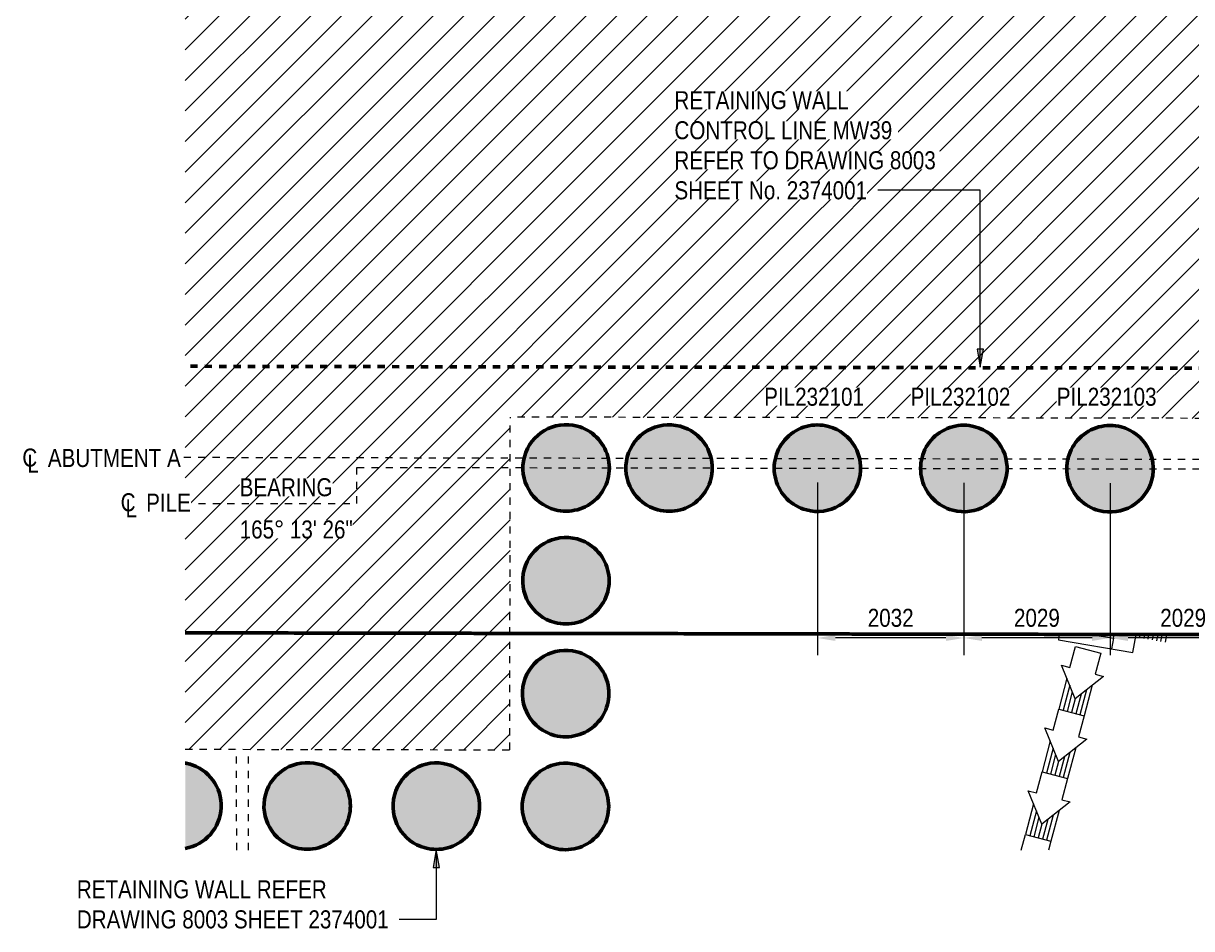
# Model space of a CAD drawing. Header units: metres. Extents: x -1160 to -1077, y 3 to 562.
# Drawn here: x -1152.04 to -1135.83, y 502.15 to 514.71 of the extents above; entities that cross this region are included whole.
import ezdxf

# ---------------------------------------------------------------- set-up
doc = ezdxf.new("R2010")
doc.units = ezdxf.units.M
for name, pattern in [('ControlLine', [0.02, 0.0125, -0.0025, 0.0025, -0.0025]), ('Dashed', [0.0075, 0.005, -0.0025]), ('JacobsCenter', [0.015, 0.009, -0.0015, 0.003, -0.0015]), ('JacobsDash', [0.0045, 0.003, -0.0015]), ('JacobsGridLine', [0.0145, 0.01, -0.001, 0.0025, -0.001])]:
    doc.linetypes.add(name, pattern=pattern)
doc.layers.get('Defpoints').update_dxf_attribs({"color": 41})
for name, color, linetype, lineweight in [('A-ANNO-DIMS', 7, 'Continuous', 9), ('A-ANNO-NOTE', 7, 'Continuous', 9), ('A-DETL', 7, 'Continuous', 13), ('A-DETL-GENF', 7, 'Continuous', 9), ('A-GENM', 7, 'Continuous', 35), ('G-ANNO-TEXT', 7, 'Continuous', 9), ('S-FNDN', 7, 'Continuous', 50), ('S-FNDN-IDEN', 7, 'Continuous', 18), ('S-GRID', 7, 'Continuous', 9)]:
    doc.layers.add(name, color=color, linetype=linetype, lineweight=lineweight)
doc.styles.add('Arial Narrow_1', font='ARIALN.TTF', dxfattribs={"height": 0.25})
doc.styles.add('Arial Narrow_2', font='ARIALN.TTF', dxfattribs={"height": 0.0025})
doc.dimstyles.new('Dimension_Standard_O__mm_', dxfattribs={"dimscale": 0.3048, "dimtxt": 0.255858, "dimasz": 0.82021, "dimexe": 0.787402, "dimexo": 0.492126, "dimgap": 0.492126, "dimtad": 1, "dimdec": 0, "dimlfac": 1000, "dimzin": 0, "dimdsep": 46, "dimtxsty": 'Arial Narrow_1', "dimsah": 1, "dimcen": 0.09, "dimaunit": 1, "dimadec": 4, "dimazin": 0, "dimtfac": 1, "dimtdec": 4, "dimtix": 1, "dimtmove": 0, "dimatfit": 3, "dimfxl": 1, "dimtvp": 1, "dimtfill": 1, "dimtolj": 1, "dimtzin": 0, "dimlwd": 18, "dimlwe": 18, "dimarcsym": 2})

# ---------------------------------------------------------------- blocks, each defined once
blk = doc.blocks.new('T2DPAA-T2D-C3S-SD-M2D-100010_250_dwg-40816791-DRG-2873041 - PILE LAYOUT')
at = {"lineweight": 18}
for p, q in [((32.163, -605.103), (31.72, -605.103)), ((32.079, -605.166), (31.72, -605.166)), ((33.063, -605.103), (32.62, -605.103)), ((32.979, -605.166), (32.62, -605.166)), ((33.963, -605.103), (33.52, -605.103)), ((33.879, -605.166), (33.52, -605.166)), ((32.001, -605.223), (31.72, -605.223)), ((32.901, -605.223), (32.62, -605.223)), ((33.801, -605.222), (33.52, -605.222)), ((32.001, -605.349), (31.72, -605.349)), ((32.079, -605.405), (31.72, -605.405)), ((32.163, -605.469), (31.72, -605.469)), ((32.901, -605.349), (32.62, -605.349)), ((32.979, -605.405), (32.62, -605.405)), ((33.063, -605.469), (32.62, -605.469)), ((33.801, -605.349), (33.52, -605.349)), ((33.879, -605.405), (33.52, -605.405)), ((33.963, -605.468), (33.52, -605.469)), ((34.665, -605.585), (34.719, -605.58)), ((34.542, -605.897), (34.797, -605.874)), ((34.81, -605.924), (34.765, -605.928)), ((34.826, -605.986), (34.771, -605.991)), ((34.841, -606.041), (34.775, -606.047)), ((34.857, -606.104), (34.781, -606.11)), ((34.874, -606.166), (34.786, -606.173)), ((34.888, -606.221), (34.791, -606.229)), ((34.905, -606.283), (34.796, -606.292))]:
    blk.add_line(p, q, dxfattribs=at)
at = {"lineweight": 18, "flags": 128}
for points in [[(34.525, -604.844), (34.45, -604.851), (34.542, -605.897)], [(31.917, -605.286), (32.318, -604.984), (32.318, -605.103), (32.62, -605.103), (32.62, -605.469), (32.318, -605.469), (32.318, -605.588), (31.917, -605.286), (31.72, -605.286)], [(32.817, -605.286), (33.218, -604.983), (33.218, -605.103), (33.52, -605.103), (33.52, -605.469), (33.218, -605.469), (33.218, -605.588), (32.817, -605.286), (32.62, -605.286)], [(33.717, -605.286), (34.118, -604.983), (34.118, -605.103), (34.42, -605.103), (34.42, -605.468), (34.118, -605.468), (34.118, -605.588), (33.717, -605.286), (33.52, -605.286)], [(31.497, -605.103), (31.72, -605.103), (31.72, -605.469), (31.594, -605.469)], [(34.638, -605.271), (34.665, -605.585), (34.516, -605.598)]]:
    blk.add_lwpolyline(points, dxfattribs=at)
blk = doc.blocks.new('T2DPAA-T2D-PWC-SD-M2D-100001_ProposedDrainage_rvt-1-DRG-2873041 - PILE LAYOUT')
at = {"lineweight": 18, "rotation": 75.11694444444437}
blk.add_blockref('T2DPAA-T2D-C3S-SD-M2D-100010_250_dwg-40816791-DRG-2873041 - PILE LAYOUT', (-1731.083, 628.219), dxfattribs=at)
blk = doc.blocks.new('T2DPAA-T2D-C3S-TT-XRF-100101_dwg-40805445-DRG-2873041 - PILE LAYOUT')
at = {"color": 191, "linetype": 'Dashed', "lineweight": 18, "true_color": 0xbf7fff, "flags": 128}
for points in [[(-259.796, -586.87), (-258.446, -586.508), (-258.446, -586.508)], [(-259.754, -587.03), (-258.403, -586.667), (-258.403, -586.667)]]:
    blk.add_lwpolyline(points, dxfattribs=at)
blk = doc.blocks.new('T2DPAA-T2D-PWC-TT-M2D-100010_ProposedITS_rvt-1-DRG-2873041 - PILE LAYOUT')
at = {"color": 191, "linetype": 'Dashed', "lineweight": 18, "true_color": 0xbf7fff, "rotation": 75.11694444444437}
blk.add_blockref('T2DPAA-T2D-C3S-TT-XRF-100101_dwg-40805445-DRG-2873041 - PILE LAYOUT', (-1649.534, 905.057), dxfattribs=at)
blk = doc.blocks.new('Foundations-Piles - Px-1200-66435320-DRG-2873041 - PILE LAYOUT')
at = {"layer": 'A-GENM', "lineweight": 50, "true_color": 0xd1d1d1}
blk.add_hatch(color=254, dxfattribs=at).paths.add_polyline_path([(-0.576, -0.169), (-0.546, -0.249), (-0.505, -0.324), (-0.453, -0.393), (-0.393, -0.453), (-0.324, -0.505), (-0.249, -0.546), (-0.169, -0.576), (-0.085, -0.594), (0, -0.6), (0.085, -0.594), (0.169, -0.576), (0.249, -0.546), (0.324, -0.505), (0.393, -0.453), (0.453, -0.393), (0.505, -0.324), (0.546, -0.249), (0.576, -0.169), (0.594, -0.085), (0.6, 0), (0.594, 0.085), (0.576, 0.169), (0.546, 0.249), (0.505, 0.324), (0.453, 0.393), (0.393, 0.453), (0.324, 0.505), (0.249, 0.546), (0.169, 0.576), (0.085, 0.594), (0, 0.6), (-0.085, 0.594), (-0.169, 0.576), (-0.249, 0.546), (-0.324, 0.505), (-0.393, 0.453), (-0.453, 0.393), (-0.505, 0.324), (-0.546, 0.249), (-0.576, 0.169), (-0.594, 0.085), (-0.6, 0), (-0.594, -0.085)])
at = {"layer": 'A-GENM', "color": 252, "lineweight": 50, "true_color": 0x888888}
for start, end in [(0, 180), (180, 0)]:
    blk.add_arc((0, 0), 0.6, start, end, dxfattribs=at)
blk = doc.blocks.new('Foundations-Piles - Px-1200-66435321-DRG-2873041 - PILE LAYOUT')
at = {"layer": 'A-GENM', "lineweight": 50, "true_color": 0xd1d1d1}
blk.add_hatch(color=254, dxfattribs=at).paths.add_polyline_path([(-0.576, -0.169), (-0.546, -0.249), (-0.505, -0.324), (-0.453, -0.393), (-0.393, -0.453), (-0.324, -0.505), (-0.249, -0.546), (-0.169, -0.576), (-0.085, -0.594), (0, -0.6), (0.085, -0.594), (0.169, -0.576), (0.249, -0.546), (0.324, -0.505), (0.393, -0.453), (0.453, -0.393), (0.505, -0.324), (0.546, -0.249), (0.576, -0.169), (0.594, -0.085), (0.6, 0), (0.594, 0.085), (0.576, 0.169), (0.546, 0.249), (0.505, 0.324), (0.453, 0.393), (0.393, 0.453), (0.324, 0.505), (0.249, 0.546), (0.169, 0.576), (0.085, 0.594), (0, 0.6), (-0.085, 0.594), (-0.169, 0.576), (-0.249, 0.546), (-0.324, 0.505), (-0.393, 0.453), (-0.453, 0.393), (-0.505, 0.324), (-0.546, 0.249), (-0.576, 0.169), (-0.594, 0.085), (-0.6, 0), (-0.594, -0.085)])
at = {"layer": 'A-GENM', "color": 252, "lineweight": 50, "true_color": 0x888888}
for start, end in [(0, 180), (180, 0)]:
    blk.add_arc((0, 0), 0.6, start, end, dxfattribs=at)
blk = doc.blocks.new('Foundations-Piles - Px-1200-66435322-DRG-2873041 - PILE LAYOUT')
at = {"layer": 'A-GENM', "lineweight": 50, "true_color": 0xd1d1d1}
blk.add_hatch(color=254, dxfattribs=at).paths.add_polyline_path([(-0.576, -0.169), (-0.546, -0.249), (-0.505, -0.324), (-0.453, -0.393), (-0.393, -0.453), (-0.324, -0.505), (-0.249, -0.546), (-0.169, -0.576), (-0.085, -0.594), (0, -0.6), (0.085, -0.594), (0.169, -0.576), (0.249, -0.546), (0.324, -0.505), (0.393, -0.453), (0.453, -0.393), (0.505, -0.324), (0.546, -0.249), (0.576, -0.169), (0.594, -0.085), (0.6, 0), (0.594, 0.085), (0.576, 0.169), (0.546, 0.249), (0.505, 0.324), (0.453, 0.393), (0.393, 0.453), (0.324, 0.505), (0.249, 0.546), (0.169, 0.576), (0.085, 0.594), (0, 0.6), (-0.085, 0.594), (-0.169, 0.576), (-0.249, 0.546), (-0.324, 0.505), (-0.393, 0.453), (-0.453, 0.393), (-0.505, 0.324), (-0.546, 0.249), (-0.576, 0.169), (-0.594, 0.085), (-0.6, 0), (-0.594, -0.085), (-0.579, -0.152)])
at = {"layer": 'A-GENM', "color": 252, "lineweight": 50, "true_color": 0x888888}
for start, end in [(0, 180), (180, 0)]:
    blk.add_arc((0, 0), 0.6, start, end, dxfattribs=at)
blk = doc.blocks.new('Foundations-Piles - Px-1200-66435323-DRG-2873041 - PILE LAYOUT')
at = {"layer": 'A-GENM', "lineweight": 50, "true_color": 0xd1d1d1}
blk.add_hatch(color=254, dxfattribs=at).paths.add_polyline_path([(-0.576, -0.169), (-0.546, -0.249), (-0.505, -0.324), (-0.453, -0.393), (-0.393, -0.453), (-0.324, -0.505), (-0.249, -0.546), (-0.169, -0.576), (-0.085, -0.594), (0, -0.6), (0.085, -0.594), (0.169, -0.576), (0.249, -0.546), (0.324, -0.505), (0.393, -0.453), (0.458, -0.387), (0.505, -0.324), (0.546, -0.249), (0.576, -0.169), (0.594, -0.085), (0.6, 0), (0.594, 0.085), (0.576, 0.169), (0.546, 0.249), (0.505, 0.324), (0.453, 0.393), (0.393, 0.453), (0.324, 0.505), (0.249, 0.546), (0.169, 0.576), (0.085, 0.594), (0, 0.6), (-0.085, 0.594), (-0.169, 0.576), (-0.249, 0.546), (-0.324, 0.505), (-0.393, 0.453), (-0.453, 0.393), (-0.505, 0.324), (-0.546, 0.249), (-0.576, 0.169), (-0.594, 0.085), (-0.6, 0), (-0.594, -0.085), (-0.583, -0.136)])
at = {"layer": 'A-GENM', "color": 252, "lineweight": 50, "true_color": 0x888888}
for start, end in [(0, 180), (180, 0)]:
    blk.add_arc((0, 0), 0.6, start, end, dxfattribs=at)
blk = doc.blocks.new('Foundations-Piles - Px-1200-66435333-DRG-2873041 - PILE LAYOUT')
at = {"layer": 'A-GENM', "lineweight": 50, "true_color": 0xd1d1d1}
blk.add_hatch(color=254, dxfattribs=at).paths.add_polyline_path([(-0.576, -0.169), (-0.546, -0.249), (-0.505, -0.324), (-0.453, -0.393), (-0.393, -0.453), (-0.324, -0.505), (-0.249, -0.546), (-0.169, -0.576), (-0.085, -0.594), (0, -0.6), (0.085, -0.594), (0.169, -0.576), (0.249, -0.546), (0.324, -0.505), (0.393, -0.453), (0.453, -0.393), (0.505, -0.324), (0.546, -0.249), (0.576, -0.169), (0.594, -0.085), (0.6, 0), (0.594, 0.085), (0.576, 0.169), (0.546, 0.249), (0.505, 0.324), (0.453, 0.393), (0.393, 0.453), (0.324, 0.505), (0.249, 0.546), (0.169, 0.576), (0.085, 0.594), (0, 0.6), (-0.085, 0.594), (-0.169, 0.576), (-0.249, 0.546), (-0.324, 0.505), (-0.393, 0.453), (-0.453, 0.393), (-0.505, 0.324), (-0.546, 0.249), (-0.576, 0.169), (-0.594, 0.085), (-0.6, 0), (-0.594, -0.085)])
at = {"layer": 'A-GENM', "color": 252, "lineweight": 50, "true_color": 0x888888}
for start, end in [(0, 180), (180, 0)]:
    blk.add_arc((0, 0), 0.6, start, end, dxfattribs=at)
blk = doc.blocks.new('Foundations-Piles - Px-1200-66435334-DRG-2873041 - PILE LAYOUT')
at = {"layer": 'A-GENM', "lineweight": 50, "true_color": 0xd1d1d1}
blk.add_hatch(color=254, dxfattribs=at).paths.add_polyline_path([(-0.576, -0.169), (-0.546, -0.249), (-0.505, -0.324), (-0.453, -0.393), (-0.393, -0.453), (-0.324, -0.505), (-0.249, -0.546), (-0.169, -0.576), (-0.085, -0.594), (0, -0.6), (0.085, -0.594), (0.169, -0.576), (0.249, -0.546), (0.324, -0.505), (0.393, -0.453), (0.453, -0.393), (0.505, -0.324), (0.546, -0.249), (0.576, -0.169), (0.594, -0.085), (0.6, 0), (0.594, 0.085), (0.576, 0.169), (0.546, 0.249), (0.505, 0.324), (0.453, 0.393), (0.393, 0.453), (0.324, 0.505), (0.249, 0.546), (0.169, 0.576), (0.085, 0.594), (0, 0.6), (-0.085, 0.594), (-0.169, 0.576), (-0.249, 0.546), (-0.324, 0.505), (-0.393, 0.453), (-0.453, 0.393), (-0.505, 0.324), (-0.546, 0.249), (-0.576, 0.169), (-0.594, 0.085), (-0.6, 0), (-0.594, -0.085)])
at = {"layer": 'A-GENM', "color": 252, "lineweight": 50, "true_color": 0x888888}
for start, end in [(0, 180), (180, 0)]:
    blk.add_arc((0, 0), 0.6, start, end, dxfattribs=at)
blk = doc.blocks.new('Foundations-Piles - Px-1200-66435335-DRG-2873041 - PILE LAYOUT')
at = {"layer": 'A-GENM', "lineweight": 50, "true_color": 0xd1d1d1}
blk.add_hatch(color=254, dxfattribs=at).paths.add_polyline_path([(-0.576, -0.169), (-0.546, -0.249), (-0.505, -0.324), (-0.453, -0.393), (-0.393, -0.453), (-0.324, -0.505), (-0.249, -0.546), (-0.169, -0.576), (-0.085, -0.594), (0, -0.6), (0.085, -0.594), (0.169, -0.576), (0.249, -0.546), (0.324, -0.505), (0.393, -0.453), (0.453, -0.393), (0.505, -0.324), (0.546, -0.249), (0.576, -0.169), (0.594, -0.085), (0.6, 0.004), (0.594, 0.085), (0.576, 0.169), (0.546, 0.249), (0.505, 0.324), (0.453, 0.393), (0.393, 0.453), (0.324, 0.505), (0.249, 0.546), (0.169, 0.576), (0.085, 0.594), (0, 0.6), (-0.085, 0.594), (-0.169, 0.576), (-0.249, 0.546), (-0.324, 0.505), (-0.393, 0.453), (-0.453, 0.393), (-0.505, 0.324), (-0.546, 0.249), (-0.576, 0.169), (-0.594, 0.085), (-0.6, 0), (-0.594, -0.085)])
at = {"layer": 'A-GENM', "color": 252, "lineweight": 50, "true_color": 0x888888}
for start, end in [(0, 180), (180, 0)]:
    blk.add_arc((0, 0), 0.6, start, end, dxfattribs=at)
blk = doc.blocks.new('Foundations-Piles - Px-1200-64673994-DRG-2873041 - PILE LAYOUT')
at = {"layer": 'A-GENM', "lineweight": 50, "true_color": 0xd1d1d1}
blk.add_hatch(color=254, dxfattribs=at).paths.add_polyline_path([(-0.546, -0.249), (-0.546, -0.249), (-0.505, -0.324), (-0.453, -0.393), (-0.393, -0.453), (-0.324, -0.505), (-0.249, -0.546), (-0.169, -0.576), (-0.085, -0.594), (0, -0.6), (0.085, -0.594), (0.169, -0.576), (0.249, -0.546), (0.324, -0.505), (0.393, -0.453), (0.453, -0.393), (0.505, -0.324), (0.546, -0.249), (0.576, -0.169), (0.594, -0.085), (0.6, 0), (0.596, 0.055), (-0.546, -0.249)])
at = {"layer": 'A-GENM', "color": 252, "lineweight": 50, "true_color": 0x888888}
for start, end in [(204.4736, 0), (0, 5.2686)]:
    blk.add_arc((0, 0), 0.6, start, end, dxfattribs=at)
blk = doc.blocks.new('Top of Pavement - RL A - Top of Pavement - RL A-68818558-DRG-2873041 - PILE LAYOUT')
at = {"layer": 'A-GENM', "color": 252, "lineweight": 50, "true_color": 0x888888}
blk.add_open_spline([(108.995, -15.767), (108.947, -15.586), (108.844, -15.193), (108.684, -14.589), (108.517, -13.955), (108.349, -13.32), (108.182, -12.686), (108.043, -12.158), (107.931, -11.735), (107.847, -11.418), (107.764, -11.101), (107.652, -10.678), (107.513, -10.149), (107.345, -9.515), (107.178, -8.881), (107.011, -8.247), (106.843, -7.612), (106.704, -7.084), (106.592, -6.661), (106.508, -6.344), (106.425, -6.027), (106.341, -5.71), (106.257, -5.392), (106.146, -4.97), (106.006, -4.441), (105.839, -3.807), (105.672, -3.173), (105.504, -2.538), (105.365, -2.01), (105.253, -1.587), (105.169, -1.27), (105.086, -0.953), (104.974, -0.53), (104.835, -0.001), (104.667, 0.633), (104.5, 1.267), (104.333, 1.901), (104.165, 2.535), (103.998, 3.169), (103.831, 3.803), (103.663, 4.437), (103.496, 5.072), (103.329, 5.706), (103.189, 6.234), (103.078, 6.657), (102.994, 6.974), (102.91, 7.291), (102.799, 7.714), (102.659, 8.242), (102.492, 8.876), (102.325, 9.51), (102.157, 10.145), (102.018, 10.673), (101.906, 11.096), (101.823, 11.413), (101.739, 11.73), (101.655, 12.047), (101.572, 12.364), (101.488, 12.681), (101.404, 12.998), (101.293, 13.421), (101.153, 13.949), (100.986, 14.584), (100.819, 15.218), (100.651, 15.852), (100.484, 16.486), (100.345, 17.014), (100.233, 17.437), (100.122, 17.86), (99.982, 18.388), (99.815, 19.023), (99.592, 19.868), (99.369, 20.714), (99.145, 21.559), (98.978, 22.193), (98.811, 22.827), (98.588, 23.673), (98.365, 24.518), (98.141, 25.364), (97.974, 25.998), (97.835, 26.527), (97.723, 26.949), (97.639, 27.266), (97.556, 27.583), (97.444, 28.006), (97.305, 28.535), (97.137, 29.169), (96.97, 29.803), (96.803, 30.437), (96.663, 30.965), (96.552, 31.388), (96.468, 31.705), (96.384, 32.022), (96.301, 32.339), (96.217, 32.656), (96.133, 32.974), (96.05, 33.291), (95.938, 33.713), (95.799, 34.242), (95.632, 34.876), (95.464, 35.51), (95.297, 36.144), (95.157, 36.673), (95.046, 37.095), (94.962, 37.412), (94.879, 37.729), (94.767, 38.152), (94.628, 38.68), (94.46, 39.315), (94.321, 39.843), (94.209, 40.266), (94.098, 40.688), (94.011, 41.017), (93.952, 41.24), (93.949, 41.252)], degree=3, knots=[-0.7357191, -0.7357191, -0.7357191, -0.7357191, -0.7318182, -0.7272727, -0.7227273, -0.7181818, -0.7136364, -0.7090909, -0.7068182, -0.7045455, -0.7022727, -0.7, -0.6954545, -0.6909091, -0.6863636, -0.6818182, -0.6772727, -0.6727273, -0.6704545, -0.6681818, -0.6659091, -0.6636364, -0.6613636, -0.6590909, -0.6545455, -0.65, -0.6454545, -0.6409091, -0.6363636, -0.6340909, -0.6318182, -0.6295455, -0.6272727, -0.6227273, -0.6181818, -0.6136364, -0.6090909, -0.6045455, -0.6, -0.5954545, -0.5909091, -0.5863636, -0.5818182, -0.5772727, -0.575, -0.5727273, -0.5704545, -0.5681818, -0.5636364, -0.5590909, -0.5545455, -0.55, -0.5454545, -0.5431818, -0.5409091, -0.5386364, -0.5363636, -0.5340909, -0.5318182, -0.5295455, -0.5272727, -0.5227273, -0.5181818, -0.5136364, -0.5090909, -0.5045455, -0.5, -0.4977273, -0.4954545, -0.4909091, -0.4863636, -0.4818182, -0.4727273, -0.4681818, -0.4636364, -0.4590909, -0.4545455, -0.4454545, -0.4409091, -0.4363636, -0.4318182, -0.4295455, -0.4272727, -0.425, -0.4227273, -0.4181818, -0.4136364, -0.4090909, -0.4045455, -0.4, -0.3977273, -0.3954545, -0.3931818, -0.3909091, -0.3886364, -0.3863636, -0.3840909, -0.3818182, -0.3772727, -0.3727273, -0.3681818, -0.3636364, -0.3590909, -0.3568182, -0.3545455, -0.3522727, -0.35, -0.3454545, -0.3409091, -0.3363636, -0.3340909, -0.3318182, -0.3272727, -0.3270213, -0.3270213, -0.3270213, -0.3270213], dxfattribs=at)
blk = doc.blocks.new('T2DPAA-T2D-C3S-RS-M3D-100334_rvt-1-DRG-2873041 - PILE LAYOUT')
at = {"layer": 'A-DETL', "color": 111, "linetype": 'ControlLine', "lineweight": 50, "true_color": 0x9eeace}
blk.add_line((-1090.824, 509.847), (-1149.795, 509.952), dxfattribs=at)
at = {"layer": 'A-GENM', "color": 252, "lineweight": 50, "true_color": 0x888888, "rotation": 75.11694444444437}
for name, p in [('Top of Pavement - RL A - Top of Pavement - RL A-68818558-DRG-2873041 - PILE LAYOUT', (-1134.058, 404.862)), ('Foundations-Piles - Px-1200-66435323-DRG-2873041 - PILE LAYOUT', (-1144.508, 508.542)), ('Foundations-Piles - Px-1200-66435333-DRG-2873041 - PILE LAYOUT', (-1143.079, 508.54)), ('Foundations-Piles - Px-1200-66435322-DRG-2873041 - PILE LAYOUT', (-1144.511, 506.977)), ('Foundations-Piles - Px-1200-66435321-DRG-2873041 - PILE LAYOUT', (-1144.514, 505.412)), ('Foundations-Piles - Px-1200-66435335-DRG-2873041 - PILE LAYOUT', (-1148.102, 503.853)), ('Foundations-Piles - Px-1200-66435334-DRG-2873041 - PILE LAYOUT', (-1146.31, 503.85)), ('Foundations-Piles - Px-1200-66435320-DRG-2873041 - PILE LAYOUT', (-1144.517, 503.846)), ('Foundations-Piles - Px-1200-64673994-DRG-2873041 - PILE LAYOUT', (-1149.895, 503.856))]:
    blk.add_blockref(name, p, dxfattribs=at)
blk = doc.blocks.new('DIMBLOCK1-DRG-2873041 - PILE LAYOUT')
at = {"layer": 'A-ANNO-DIMS', "color": 0, "lineweight": 18, "transparency": 16777216}
for p, q in [((-1141.019, 508.338), (-1141.019, 505.943)), ((-1138.987, 508.335), (-1138.987, 505.943)), ((-1139.237, 506.183), (-1140.769, 506.183))]:
    blk.add_line(p, q, dxfattribs=at)
at = {"layer": 'A-ANNO-DIMS', "color": 0, "transparency": 16777216}
for points in [[(-1140.769, 506.225), (-1140.769, 506.142), (-1141.019, 506.183)], [(-1139.237, 506.225), (-1139.237, 506.142), (-1138.987, 506.183)]]:
    blk.add_solid(points, dxfattribs=at)
at = {"layer": 'Defpoints', "color": 0, "transparency": 16777216}
for p in [(-1141.019, 508.488), (-1138.987, 508.485), (-1141.019, 506.183)]:
    blk.add_point(p, dxfattribs=at)
at = {"layer": 'A-ANNO-DIMS', "color": 0, "lineweight": 18, "transparency": 16777216, "insert": (-1140.003, 506.461), "char_height": 0.25, "width": 0.76026, "attachment_point": 5, "style": 'Arial Narrow_1', "bg_fill": 3, "box_fill_scale": 1.1, "bg_fill_color": 256, "bg_fill_true_color": 13158600, "bg_fill_transparency": 0}
blk.add_mtext('\\A1;2032', dxfattribs=at)
blk = doc.blocks.new('DIMBLOCK2-DRG-2873041 - PILE LAYOUT')
at = {"layer": 'A-ANNO-DIMS', "color": 0, "lineweight": 18, "transparency": 16777216}
for p, q in [((-1138.987, 508.335), (-1138.987, 505.943)), ((-1136.958, 508.331), (-1136.958, 505.943)), ((-1137.208, 506.183), (-1138.737, 506.183))]:
    blk.add_line(p, q, dxfattribs=at)
at = {"layer": 'A-ANNO-DIMS', "color": 0, "transparency": 16777216}
for points in [[(-1138.737, 506.225), (-1138.737, 506.142), (-1138.987, 506.183)], [(-1137.208, 506.225), (-1137.208, 506.142), (-1136.958, 506.183)]]:
    blk.add_solid(points, dxfattribs=at)
at = {"layer": 'Defpoints', "color": 0, "transparency": 16777216}
for p in [(-1138.987, 508.485), (-1136.958, 508.481), (-1138.987, 506.183)]:
    blk.add_point(p, dxfattribs=at)
at = {"layer": 'A-ANNO-DIMS', "color": 0, "lineweight": 18, "transparency": 16777216, "insert": (-1137.973, 506.461), "char_height": 0.25, "width": 0.76026, "attachment_point": 5, "style": 'Arial Narrow_1', "bg_fill": 3, "box_fill_scale": 1.1, "bg_fill_color": 256, "bg_fill_true_color": 13158600, "bg_fill_transparency": 0}
blk.add_mtext('\\A1;2029', dxfattribs=at)
blk = doc.blocks.new('DIMBLOCK3-DRG-2873041 - PILE LAYOUT')
at = {"layer": 'A-ANNO-DIMS', "color": 0, "lineweight": 18, "transparency": 16777216}
for p, q in [((-1136.958, 508.331), (-1136.958, 505.943)), ((-1134.928, 508.327), (-1134.928, 505.943)), ((-1135.178, 506.183), (-1136.708, 506.183))]:
    blk.add_line(p, q, dxfattribs=at)
at = {"layer": 'A-ANNO-DIMS', "color": 0, "transparency": 16777216}
for points in [[(-1136.708, 506.225), (-1136.708, 506.142), (-1136.958, 506.183)], [(-1135.178, 506.225), (-1135.178, 506.142), (-1134.928, 506.183)]]:
    blk.add_solid(points, dxfattribs=at)
at = {"layer": 'Defpoints', "color": 0, "transparency": 16777216}
for p in [(-1136.958, 508.481), (-1134.928, 508.477), (-1136.958, 506.183)]:
    blk.add_point(p, dxfattribs=at)
at = {"layer": 'A-ANNO-DIMS', "color": 0, "lineweight": 18, "transparency": 16777216, "insert": (-1135.943, 506.461), "char_height": 0.25, "width": 0.76026, "attachment_point": 5, "style": 'Arial Narrow_1', "bg_fill": 3, "box_fill_scale": 1.1, "bg_fill_color": 256, "bg_fill_true_color": 13158600, "bg_fill_transparency": 0}
blk.add_mtext('\\A1;2029', dxfattribs=at)
blk = doc.blocks.new('CS_Annot_Centreline Symbol2 - CS_Annot_Centreline Symbol-5074296-DRG-2873041 - PILE LAYOUT')
at = {"layer": 'A-ANNO-NOTE', "char_height": 0.0025, "attachment_point": 1, "style": 'Arial Narrow_2'}
for s, insert, width in [('C  ', (-0.00109, 0.00476), 0.0044093), ('L', (-0.00041, 0.00392), 0.0019241)]:
    blk.add_mtext(s, dxfattribs=dict(at, insert=insert, width=width))

msp = doc.modelspace()

# ---------------------------------------------------------------- hatches: boundary and pattern name
at = {"layer": 'A-DETL-GENF'}
h = msp.add_hatch(dxfattribs=at)
h.set_pattern_fill('FP_1', color=256, style=0, pattern_type=2)
h.set_pattern_definition([(45, (-1373.445, -694.024), (-0.212132034, 0.212132034), [])])
h.paths.add_polyline_path([(-1145.2903, 504.6318), (-1145.2821, 509.2468), (-1120.0821, 509.202), (-1120.0617, 520.687), (-1149.7953, 520.7398), (-1149.7953, 504.6398), (-1145.7136, 504.6325)])
at = {"layer": 'G-ANNO-TEXT'}
for points in [[(-1138.759, 509.9391), (-1138.7149, 510.1891), (-1138.803, 510.1891)], [(-1146.3107, 503.2494), (-1146.3547, 502.9994), (-1146.2666, 502.9994)]]:
    msp.add_hatch(color=256, dxfattribs=at).paths.add_polyline_path(points)
at = {"layer": 'S-FNDN', "lineweight": 5, "true_color": 0xc0c0c0}
for points in [[(-1141.0038, 507.9386), (-1140.9186, 507.9469), (-1140.8354, 507.9672), (-1140.7493, 508.0031), (-1140.682, 508.0422), (-1140.6148, 508.0952), (-1140.5558, 508.1573), (-1140.5063, 508.2271), (-1140.4672, 508.3033), (-1140.4394, 508.3843), (-1140.4234, 508.4683), (-1140.4195, 508.5539), (-1140.4278, 508.6391), (-1140.4482, 508.7222), (-1140.4801, 508.8016), (-1140.5231, 508.8757), (-1140.5811, 508.9475), (-1140.6382, 509.0018), (-1140.7081, 509.0513), (-1140.7842, 509.0904), (-1140.8652, 509.1182), (-1140.9493, 509.1343), (-1141.0348, 509.1382), (-1141.12, 509.1299), (-1141.2089, 509.1072), (-1141.2826, 509.0775), (-1141.3566, 509.0346), (-1141.4238, 508.9815), (-1141.4827, 508.9194), (-1141.5323, 508.8496), (-1141.5713, 508.7734), (-1141.5992, 508.6925), (-1141.6152, 508.6084), (-1141.6191, 508.5229), (-1141.6108, 508.4377), (-1141.5904, 508.3545), (-1141.5584, 508.2751), (-1141.5155, 508.201), (-1141.4624, 508.1339), (-1141.4004, 508.0749), (-1141.3305, 508.0254), (-1141.2544, 507.9863), (-1141.1734, 507.9585), (-1141.0893, 507.9425)], [(-1138.9719, 507.9348), (-1138.8867, 507.9431), (-1138.8036, 507.9634), (-1138.7242, 507.9954), (-1138.6501, 508.0384), (-1138.5829, 508.0914), (-1138.524, 508.1535), (-1138.4745, 508.2234), (-1138.4354, 508.2995), (-1138.4076, 508.3805), (-1138.3915, 508.4646), (-1138.3876, 508.5501), (-1138.3959, 508.6353), (-1138.4163, 508.7184), (-1138.4483, 508.7979), (-1138.4912, 508.8719), (-1138.5443, 508.9391), (-1138.6064, 508.998), (-1138.6832, 509.0511), (-1138.7524, 509.0866), (-1138.8333, 509.1145), (-1138.9174, 509.1305), (-1139.0029, 509.1344), (-1139.0881, 509.1261), (-1139.1713, 509.1057), (-1139.2507, 509.0737), (-1139.3248, 509.0308), (-1139.3919, 508.9777), (-1139.4509, 508.9157), (-1139.5004, 508.8458), (-1139.5395, 508.7696), (-1139.5673, 508.6887), (-1139.5833, 508.6046), (-1139.5872, 508.5191), (-1139.5789, 508.4339), (-1139.5586, 508.3507), (-1139.5266, 508.2713), (-1139.4836, 508.1973), (-1139.4306, 508.1301), (-1139.3685, 508.0711), (-1139.2987, 508.0216), (-1139.2225, 507.9825), (-1139.1415, 507.9547), (-1139.0574, 507.9387)], [(-1136.9424, 507.931), (-1136.8572, 507.9393), (-1136.7741, 507.9597), (-1136.6947, 507.9916), (-1136.6206, 508.0346), (-1136.5534, 508.0876), (-1136.4945, 508.1497), (-1136.445, 508.2196), (-1136.4059, 508.2957), (-1136.3781, 508.3767), (-1136.3621, 508.4608), (-1136.3582, 508.5463), (-1136.3665, 508.6315), (-1136.3868, 508.7147), (-1136.4188, 508.7941), (-1136.4617, 508.8681), (-1136.5148, 508.9353), (-1136.5769, 508.9942), (-1136.6467, 509.0438), (-1136.7229, 509.0828), (-1136.8038, 509.1107), (-1136.8954, 509.127), (-1136.9735, 509.1306), (-1137.0587, 509.1223), (-1137.1418, 509.1019), (-1137.2212, 509.07), (-1137.2953, 509.027), (-1137.3625, 508.9739), (-1137.4214, 508.9119), (-1137.4733, 508.8374), (-1137.51, 508.7659), (-1137.5378, 508.6849), (-1137.5539, 508.6008), (-1137.5578, 508.5153), (-1137.5494, 508.4301), (-1137.5291, 508.3469), (-1137.4971, 508.2675), (-1137.4542, 508.1935), (-1137.4011, 508.1263), (-1137.339, 508.0673), (-1137.2692, 508.0178), (-1137.193, 507.9788), (-1137.1121, 507.9509), (-1137.028, 507.9349)]]:
    msp.add_hatch(color=9, dxfattribs=at).paths.add_polyline_path(points)

# ---------------------------------------------------------------- linework, layer by layer
at = {"layer": 'A-DETL', "color": 143, "linetype": 'JacobsDash', "lineweight": 18, "true_color": 0x78aac8}
for p, q in [((-1145.2903, 504.6318), (-1145.2821, 509.2468)), ((-1120.0821, 509.202), (-1145.2821, 509.2468)), ((-1149.7953, 504.6398), (-1145.2903, 504.6318))]:
    msp.add_line(p, q, dxfattribs=at)
at = {"layer": 'A-DETL', "linetype": 'JacobsCenter', "lineweight": 18}
for p, q in [((-1147.4114, 508.0506), (-1147.4114, 508.5503)), ((-1149.6114, 508.0506), (-1147.4114, 508.0506))]:
    msp.add_line(p, q, dxfattribs=at)
at = {"layer": 'G-ANNO-TEXT'}
for p, q in [((-1139.1678, 512.3934), (-1140.1822, 512.3934)), ((-1138.759, 512.3934), (-1139.1678, 512.3934)), ((-1138.759, 509.9391), (-1138.759, 512.3934)), ((-1138.7149, 510.1891), (-1138.803, 510.1891)), ((-1138.803, 510.1891), (-1138.759, 509.9391)), ((-1138.759, 509.9391), (-1138.7149, 510.1891)), ((-1146.3107, 503.2494), (-1146.3547, 502.9994)), ((-1146.2666, 502.9994), (-1146.3107, 503.2494)), ((-1146.3107, 503.2494), (-1146.3107, 502.2796)), ((-1146.3547, 502.9994), (-1146.2666, 502.9994)), ((-1146.7095, 502.2796), (-1146.8232, 502.2796)), ((-1146.3107, 502.2796), (-1146.7095, 502.2796))]:
    msp.add_line(p, q, dxfattribs=at)
at = {"layer": 'S-FNDN'}
for centre, start, end in [((-1141.0193, 508.5384), 75.11694, 255.11694), ((-1141.0193, 508.5384), 255.11694, 75.11694), ((-1138.9874, 508.5346), 75.11694, 255.11694), ((-1138.9874, 508.5346), 255.11694, 75.11694), ((-1136.958, 508.5308), 75.11694, 255.11694), ((-1136.958, 508.5308), 255.11694, 75.11694)]:
    msp.add_arc(centre, 0.6, start, end, dxfattribs=at)

# ---------------------------------------------------------------- block references
at = {"lineweight": 5}
for name in ['T2DPAA-T2D-C3S-RS-M3D-100334_rvt-1-DRG-2873041 - PILE LAYOUT', 'T2DPAA-T2D-PWC-TT-M2D-100010_ProposedITS_rvt-1-DRG-2873041 - PILE LAYOUT', 'T2DPAA-T2D-PWC-SD-M2D-100001_ProposedDrainage_rvt-1-DRG-2873041 - PILE LAYOUT']:
    msp.add_blockref(name, (0, 0), dxfattribs=at)
at = {"layer": 'A-ANNO-NOTE', "xscale": 100, "yscale": 100, "zscale": 100}
for p in [(-1151.9468, 508.3344), (-1150.5822, 507.7144)]:
    msp.add_blockref('CS_Annot_Centreline Symbol2 - CS_Annot_Centreline Symbol-5074296-DRG-2873041 - PILE LAYOUT', p, dxfattribs=at)

# ---------------------------------------------------------------- next in the draw order: texts
at = {"layer": 'A-ANNO-NOTE', "char_height": 0.25, "attachment_point": 1, "style": 'Arial Narrow_1', "bg_fill": 3, "box_fill_scale": 1, "bg_fill_color": 256, "bg_fill_true_color": 13158600, "bg_fill_transparency": 0}
for s, insert in [('ABUTMENT A', (-1151.7018, 508.805)), ('PILE', (-1150.3372, 508.185))]:
    msp.add_mtext(s, dxfattribs=dict(at, insert=insert))
at = {"layer": 'G-ANNO-TEXT', "char_height": 0.25, "attachment_point": 1, "style": 'Arial Narrow_1', "bg_fill": 3, "box_fill_scale": 1, "bg_fill_color": 256, "bg_fill_true_color": 13158600, "bg_fill_transparency": 0}
for s, insert in [('RETAINING WALL', (-1143.0045, 513.7686)), ('CONTROL LINE MW39 ', (-1143.0045, 513.3518)), ('REFER TO DRAWING 8003 ', (-1143.0045, 512.9351)), ('SHEET No. 2374001', (-1143.0045, 512.5184)), ('BEARING', (-1149.0394, 508.3991)), ('165° 13\' 26"', (-1149.0394, 507.8134)), ('RETAINING WALL REFER ', (-1151.2991, 502.8213)), ('DRAWING 8003 SHEET 2374001', (-1151.2991, 502.4046))]:
    msp.add_mtext(s, dxfattribs=dict(at, insert=insert))
at = {"layer": 'S-FNDN-IDEN', "lineweight": 9, "char_height": 0.25, "attachment_point": 1, "style": 'Arial Narrow_1', "bg_fill": 3, "box_fill_scale": 1, "bg_fill_color": 256, "bg_fill_true_color": 13158600, "bg_fill_transparency": 0}
for s, insert in [('PIL232101', (-1141.7589, 509.6546)), ('PIL232102', (-1139.727, 509.6546)), ('PIL232103', (-1137.6975, 509.6546))]:
    msp.add_mtext(s, dxfattribs=dict(at, insert=insert))

# ---------------------------------------------------------------- next in the draw order: dimensions: what is measured, and where the dimension line sits
at = {"layer": 'A-ANNO-DIMS', "lineweight": 18}
dim = msp.add_linear_dim(base=(-1141.0193, 506.1833), p1=(-1138.9874, 508.4846), p2=(-1141.0193, 508.4884), angle=0, dimstyle='Dimension_Standard_O__mm_', override={"dimpost": '<>', "dimfxl": 2.031856}, dxfattribs=at)
dim.commit()
dim.dimension.update_dxf_attribs({"geometry": 'DIMBLOCK1-DRG-2873041 - PILE LAYOUT', "text_midpoint": (-1140.0034, 506.4609)})

# ---------------------------------------------------------------- next in the draw order: linework, layer by layer
at = {"layer": 'S-GRID', "linetype": 'JacobsGridLine', "lineweight": 18}
msp.add_line((-1149.8157, 508.69), (-1111.3563, 508.6182), dxfattribs=at)

# ---------------------------------------------------------------- next in the draw order: dimensions: what is measured, and where the dimension line sits
at = {"layer": 'A-ANNO-DIMS', "lineweight": 18}
dim = msp.add_linear_dim(base=(-1138.9874, 506.1833), p1=(-1136.958, 508.4808), p2=(-1138.9874, 508.4846), dimstyle='Dimension_Standard_O__mm_', override={"dimpost": '<>', "dimfxl": 2.029486}, dxfattribs=at)
dim.commit()
dim.dimension.update_dxf_attribs({"geometry": 'DIMBLOCK2-DRG-2873041 - PILE LAYOUT', "text_midpoint": (-1137.9727, 506.4609)})

# ---------------------------------------------------------------- next in the draw order: dimensions: what is measured, and where the dimension line sits
dim = msp.add_linear_dim(base=(-1136.95795, 506.18326), p1=(-1134.92848, 508.47701), p2=(-1136.95795, 508.4808), angle=0, dimstyle='Dimension_Standard_O__mm_', override={"dimpost": '<>', "dimfxl": 2.02947}, dxfattribs=at)
dim.commit()
dim.dimension.update_dxf_attribs({"geometry": 'DIMBLOCK3-DRG-2873041 - PILE LAYOUT', "text_midpoint": (-1135.94322, 506.46091)})

# ---------------------------------------------------------------- next in the draw order: linework, layer by layer
at = {"layer": 'S-GRID', "linetype": 'JacobsGridLine', "lineweight": 18}
msp.add_line((-1147.4114, 508.5503), (-1111.4116, 508.4831), dxfattribs=at)

doc.saveas('drawing.dxf')
